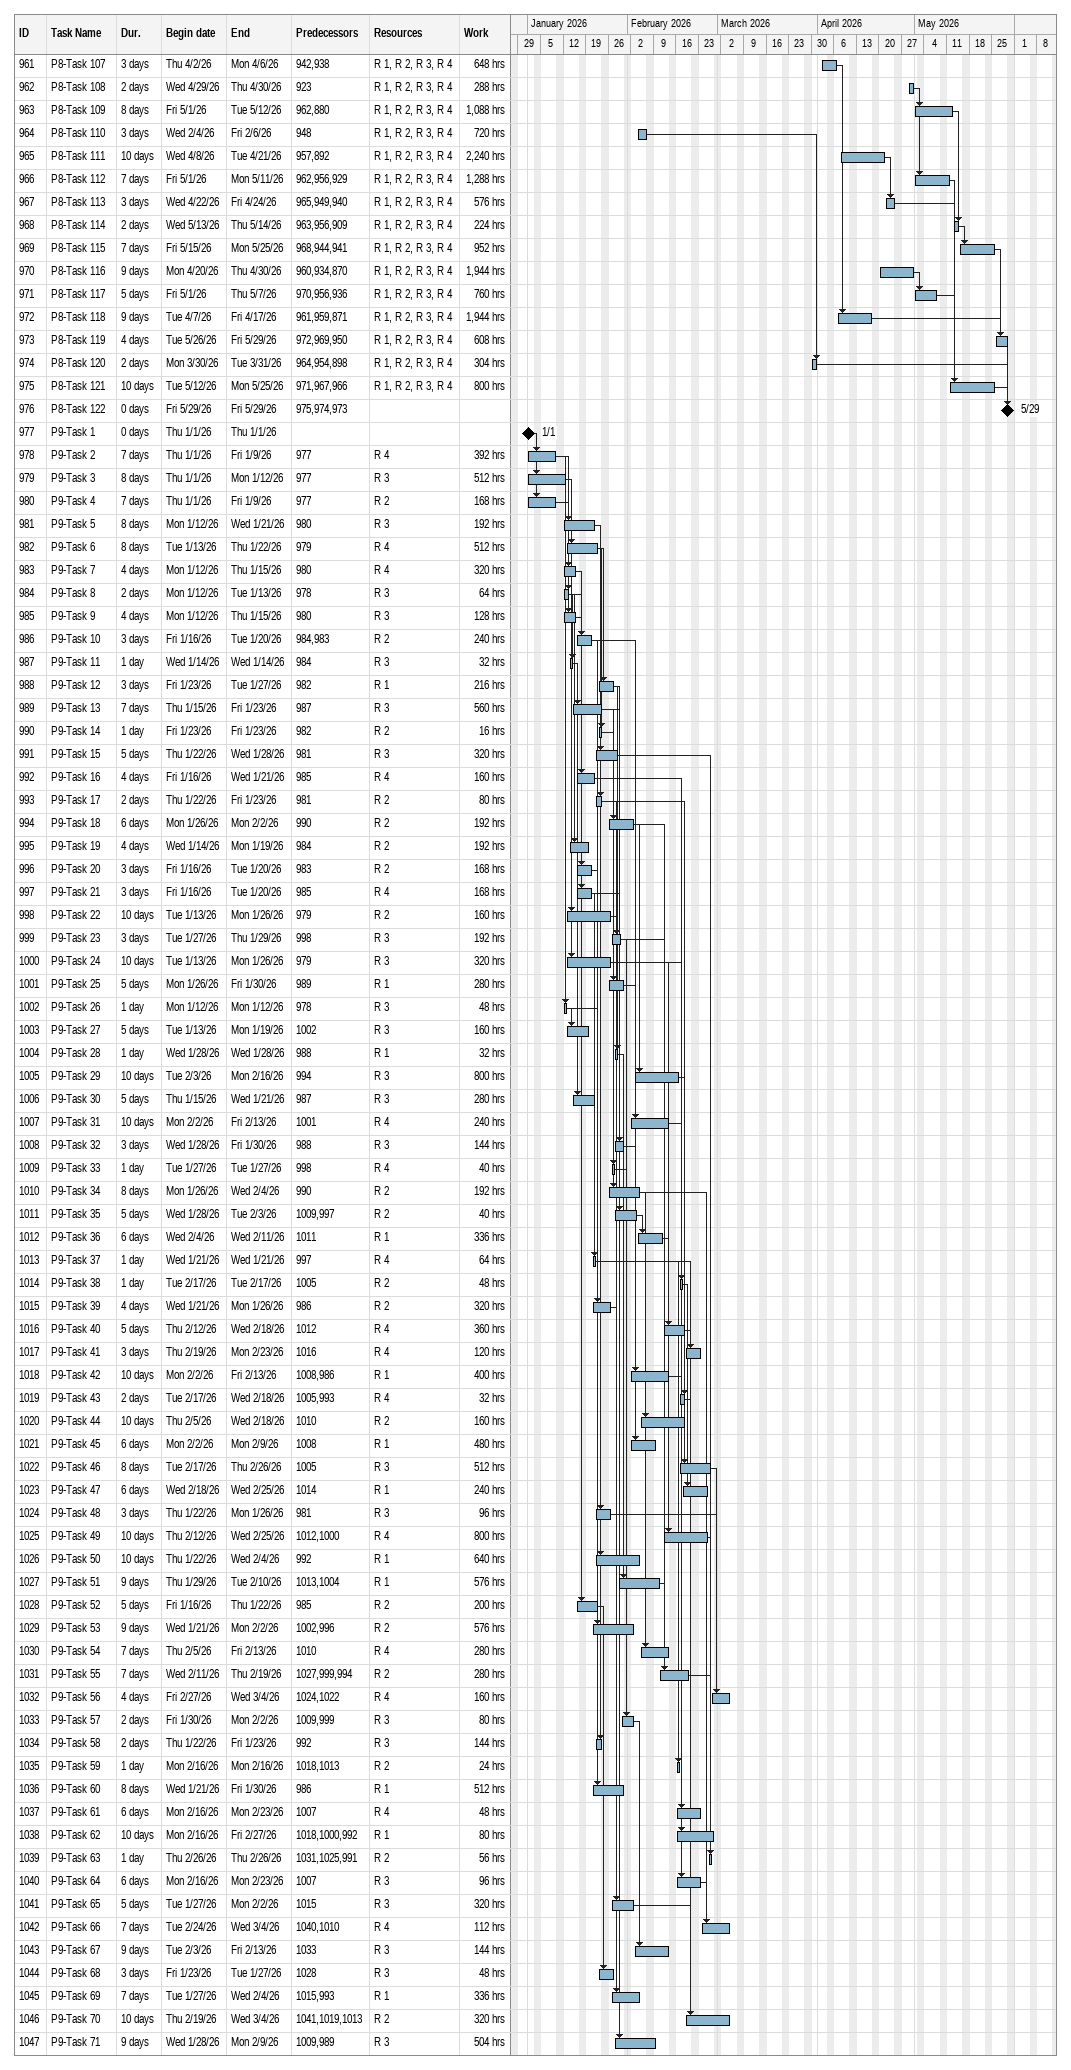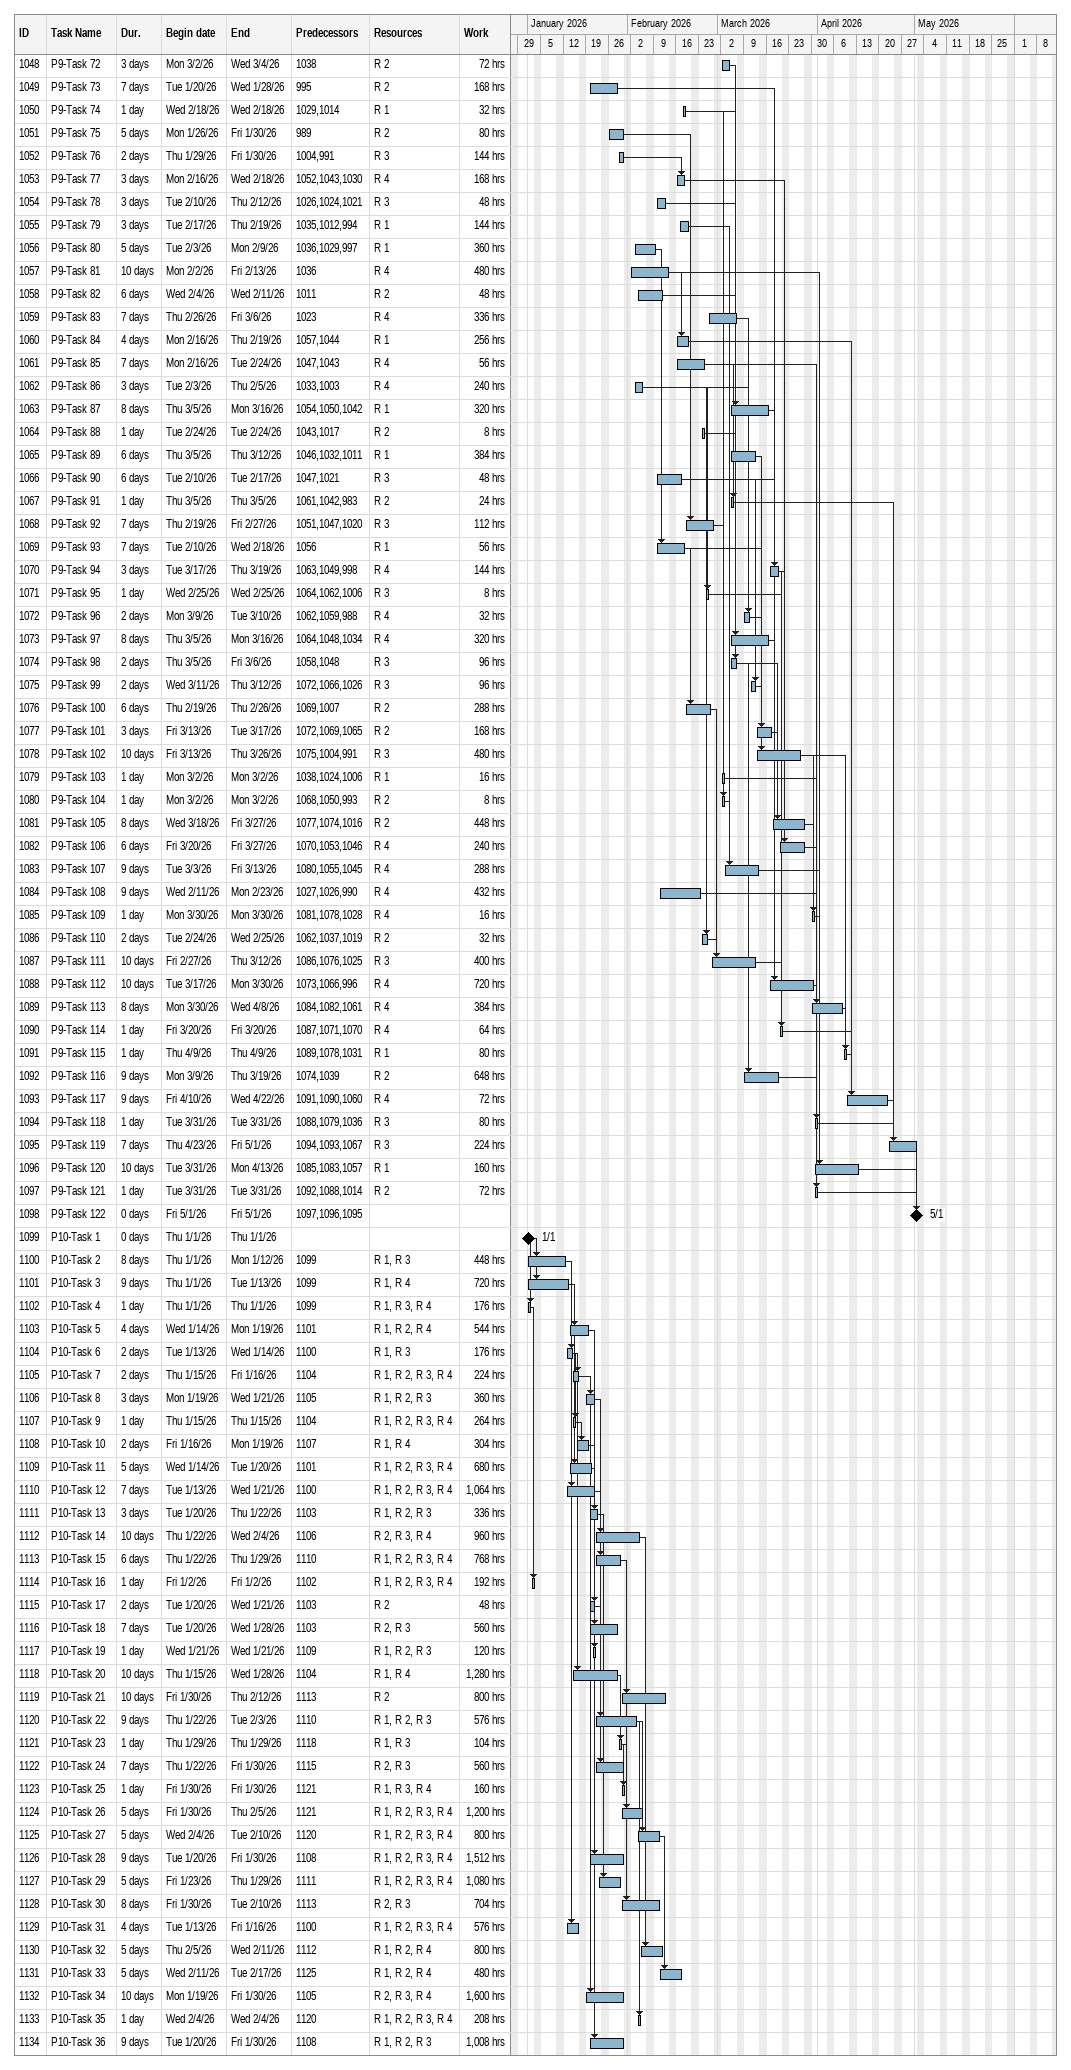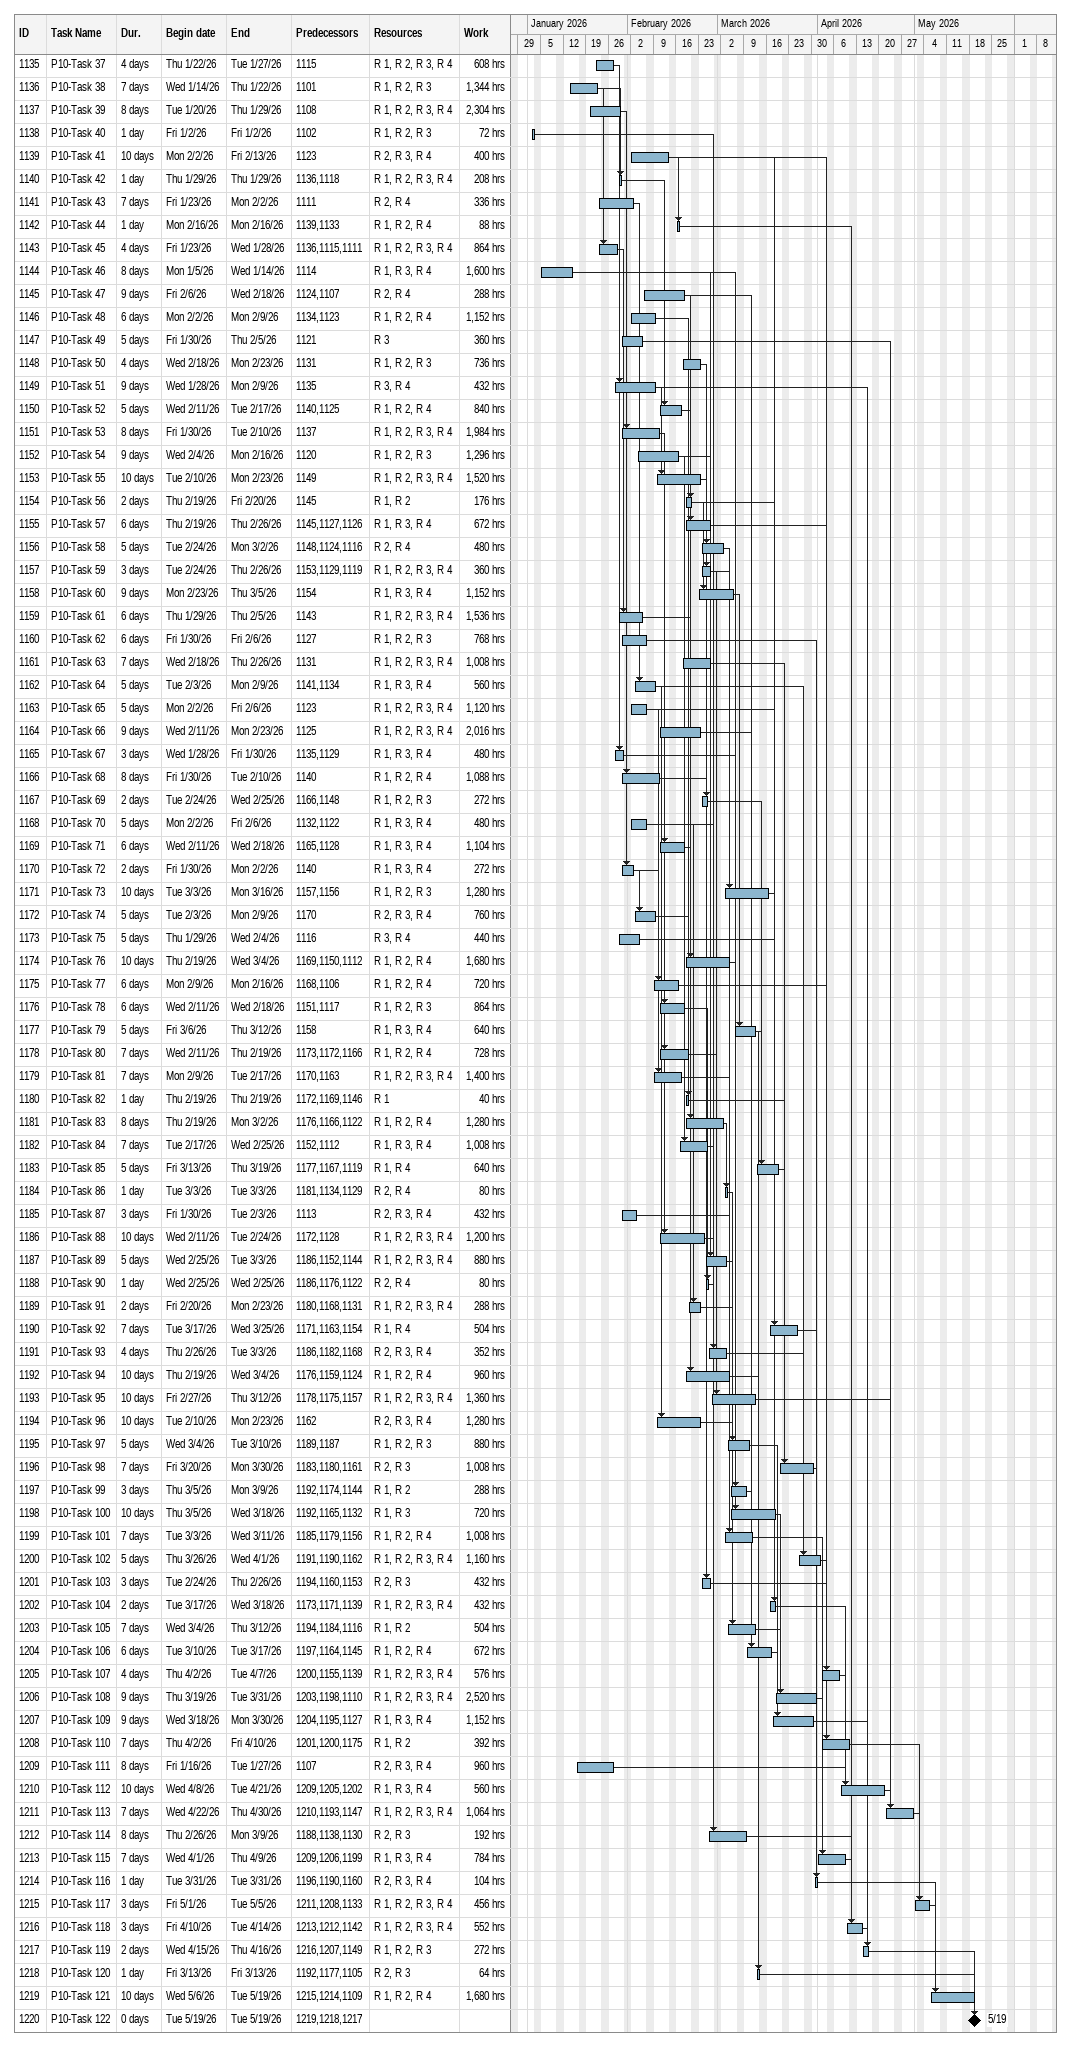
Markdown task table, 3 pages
| ID | Task | Duration | Start | Finish | Predecessors | Resources | Work (h) |
|---|---|---|---|---|---|---|---|
| 961 | P8-Task 107 | 3d | 2026-04-02 | 2026-04-06 | 942, 938 | R 1, R 2, R 3, R 4 | 648 |
| 962 | P8-Task 108 | 2d | 2026-04-29 | 2026-04-30 | 923 | R 1, R 2, R 3, R 4 | 288 |
| 963 | P8-Task 109 | 8d | 2026-05-01 | 2026-05-12 | 962, 880 | R 1, R 2, R 3, R 4 | 1088 |
| 964 | P8-Task 110 | 3d | 2026-02-04 | 2026-02-06 | 948 | R 1, R 2, R 3, R 4 | 720 |
| 965 | P8-Task 111 | 10d | 2026-04-08 | 2026-04-21 | 957, 892 | R 1, R 2, R 3, R 4 | 2240 |
| 966 | P8-Task 112 | 7d | 2026-05-01 | 2026-05-11 | 962, 956, 929 | R 1, R 2, R 3, R 4 | 1288 |
| 967 | P8-Task 113 | 3d | 2026-04-22 | 2026-04-24 | 965, 949, 940 | R 1, R 2, R 3, R 4 | 576 |
| 968 | P8-Task 114 | 2d | 2026-05-13 | 2026-05-14 | 963, 956, 909 | R 1, R 2, R 3, R 4 | 224 |
| 969 | P8-Task 115 | 7d | 2026-05-15 | 2026-05-25 | 968, 944, 941 | R 1, R 2, R 3, R 4 | 952 |
| 970 | P8-Task 116 | 9d | 2026-04-20 | 2026-04-30 | 960, 934, 870 | R 1, R 2, R 3, R 4 | 1944 |
| 971 | P8-Task 117 | 5d | 2026-05-01 | 2026-05-07 | 970, 956, 936 | R 1, R 2, R 3, R 4 | 760 |
| 972 | P8-Task 118 | 9d | 2026-04-07 | 2026-04-17 | 961, 959, 871 | R 1, R 2, R 3, R 4 | 1944 |
| 973 | P8-Task 119 | 4d | 2026-05-26 | 2026-05-29 | 972, 969, 950 | R 1, R 2, R 3, R 4 | 608 |
| 974 | P8-Task 120 | 2d | 2026-03-30 | 2026-03-31 | 964, 954, 898 | R 1, R 2, R 3, R 4 | 304 |
| 975 | P8-Task 121 | 10d | 2026-05-12 | 2026-05-25 | 971, 967, 966 | R 1, R 2, R 3, R 4 | 800 |
| 976 | P8-Task 122 | 0d | 2026-05-29 | 2026-05-29 | 975, 974, 973 |  |  |
| 977 | P9-Task 1 | 0d | 2026-01-01 | 2026-01-01 |  |  |  |
| 978 | P9-Task 2 | 7d | 2026-01-01 | 2026-01-09 | 977 | R 4 | 392 |
| 979 | P9-Task 3 | 8d | 2026-01-01 | 2026-01-12 | 977 | R 3 | 512 |
| 980 | P9-Task 4 | 7d | 2026-01-01 | 2026-01-09 | 977 | R 2 | 168 |
| 981 | P9-Task 5 | 8d | 2026-01-12 | 2026-01-21 | 980 | R 3 | 192 |
| 982 | P9-Task 6 | 8d | 2026-01-13 | 2026-01-22 | 979 | R 4 | 512 |
| 983 | P9-Task 7 | 4d | 2026-01-12 | 2026-01-15 | 980 | R 4 | 320 |
| 984 | P9-Task 8 | 2d | 2026-01-12 | 2026-01-13 | 978 | R 3 | 64 |
| 985 | P9-Task 9 | 4d | 2026-01-12 | 2026-01-15 | 980 | R 3 | 128 |
| 986 | P9-Task 10 | 3d | 2026-01-16 | 2026-01-20 | 984, 983 | R 2 | 240 |
| 987 | P9-Task 11 | 1d | 2026-01-14 | 2026-01-14 | 984 | R 3 | 32 |
| 988 | P9-Task 12 | 3d | 2026-01-23 | 2026-01-27 | 982 | R 1 | 216 |
| 989 | P9-Task 13 | 7d | 2026-01-15 | 2026-01-23 | 987 | R 3 | 560 |
| 990 | P9-Task 14 | 1d | 2026-01-23 | 2026-01-23 | 982 | R 2 | 16 |
| 991 | P9-Task 15 | 5d | 2026-01-22 | 2026-01-28 | 981 | R 3 | 320 |
| 992 | P9-Task 16 | 4d | 2026-01-16 | 2026-01-21 | 985 | R 4 | 160 |
| 993 | P9-Task 17 | 2d | 2026-01-22 | 2026-01-23 | 981 | R 2 | 80 |
| 994 | P9-Task 18 | 6d | 2026-01-26 | 2026-02-02 | 990 | R 2 | 192 |
| 995 | P9-Task 19 | 4d | 2026-01-14 | 2026-01-19 | 984 | R 2 | 192 |
| 996 | P9-Task 20 | 3d | 2026-01-16 | 2026-01-20 | 983 | R 2 | 168 |
| 997 | P9-Task 21 | 3d | 2026-01-16 | 2026-01-20 | 985 | R 4 | 168 |
| 998 | P9-Task 22 | 10d | 2026-01-13 | 2026-01-26 | 979 | R 2 | 160 |
| 999 | P9-Task 23 | 3d | 2026-01-27 | 2026-01-29 | 998 | R 3 | 192 |
| 1000 | P9-Task 24 | 10d | 2026-01-13 | 2026-01-26 | 979 | R 3 | 320 |
| 1001 | P9-Task 25 | 5d | 2026-01-26 | 2026-01-30 | 989 | R 1 | 280 |
| 1002 | P9-Task 26 | 1d | 2026-01-12 | 2026-01-12 | 978 | R 3 | 48 |
| 1003 | P9-Task 27 | 5d | 2026-01-13 | 2026-01-19 | 1002 | R 3 | 160 |
| 1004 | P9-Task 28 | 1d | 2026-01-28 | 2026-01-28 | 988 | R 1 | 32 |
| 1005 | P9-Task 29 | 10d | 2026-02-03 | 2026-02-16 | 994 | R 3 | 800 |
| 1006 | P9-Task 30 | 5d | 2026-01-15 | 2026-01-21 | 987 | R 3 | 280 |
| 1007 | P9-Task 31 | 10d | 2026-02-02 | 2026-02-13 | 1001 | R 4 | 240 |
| 1008 | P9-Task 32 | 3d | 2026-01-28 | 2026-01-30 | 988 | R 3 | 144 |
| 1009 | P9-Task 33 | 1d | 2026-01-27 | 2026-01-27 | 998 | R 4 | 40 |
| 1010 | P9-Task 34 | 8d | 2026-01-26 | 2026-02-04 | 990 | R 2 | 192 |
| 1011 | P9-Task 35 | 5d | 2026-01-28 | 2026-02-03 | 1009, 997 | R 2 | 40 |
| 1012 | P9-Task 36 | 6d | 2026-02-04 | 2026-02-11 | 1011 | R 1 | 336 |
| 1013 | P9-Task 37 | 1d | 2026-01-21 | 2026-01-21 | 997 | R 4 | 64 |
| 1014 | P9-Task 38 | 1d | 2026-02-17 | 2026-02-17 | 1005 | R 2 | 48 |
| 1015 | P9-Task 39 | 4d | 2026-01-21 | 2026-01-26 | 986 | R 2 | 320 |
| 1016 | P9-Task 40 | 5d | 2026-02-12 | 2026-02-18 | 1012 | R 4 | 360 |
| 1017 | P9-Task 41 | 3d | 2026-02-19 | 2026-02-23 | 1016 | R 4 | 120 |
| 1018 | P9-Task 42 | 10d | 2026-02-02 | 2026-02-13 | 1008, 986 | R 1 | 400 |
| 1019 | P9-Task 43 | 2d | 2026-02-17 | 2026-02-18 | 1005, 993 | R 4 | 32 |
| 1020 | P9-Task 44 | 10d | 2026-02-05 | 2026-02-18 | 1010 | R 2 | 160 |
| 1021 | P9-Task 45 | 6d | 2026-02-02 | 2026-02-09 | 1008 | R 1 | 480 |
| 1022 | P9-Task 46 | 8d | 2026-02-17 | 2026-02-26 | 1005 | R 3 | 512 |
| 1023 | P9-Task 47 | 6d | 2026-02-18 | 2026-02-25 | 1014 | R 1 | 240 |
| 1024 | P9-Task 48 | 3d | 2026-01-22 | 2026-01-26 | 981 | R 3 | 96 |
| 1025 | P9-Task 49 | 10d | 2026-02-12 | 2026-02-25 | 1012, 1000 | R 4 | 800 |
| 1026 | P9-Task 50 | 10d | 2026-01-22 | 2026-02-04 | 992 | R 1 | 640 |
| 1027 | P9-Task 51 | 9d | 2026-01-29 | 2026-02-10 | 1013, 1004 | R 1 | 576 |
| 1028 | P9-Task 52 | 5d | 2026-01-16 | 2026-01-22 | 985 | R 2 | 200 |
| 1029 | P9-Task 53 | 9d | 2026-01-21 | 2026-02-02 | 1002, 996 | R 2 | 576 |
| 1030 | P9-Task 54 | 7d | 2026-02-05 | 2026-02-13 | 1010 | R 4 | 280 |
| 1031 | P9-Task 55 | 7d | 2026-02-11 | 2026-02-19 | 1027, 999, 994 | R 2 | 280 |
| 1032 | P9-Task 56 | 4d | 2026-02-27 | 2026-03-04 | 1024, 1022 | R 4 | 160 |
| 1033 | P9-Task 57 | 2d | 2026-01-30 | 2026-02-02 | 1009, 999 | R 3 | 80 |
| 1034 | P9-Task 58 | 2d | 2026-01-22 | 2026-01-23 | 992 | R 3 | 144 |
| 1035 | P9-Task 59 | 1d | 2026-02-16 | 2026-02-16 | 1018, 1013 | R 2 | 24 |
| 1036 | P9-Task 60 | 8d | 2026-01-21 | 2026-01-30 | 986 | R 1 | 512 |
| 1037 | P9-Task 61 | 6d | 2026-02-16 | 2026-02-23 | 1007 | R 4 | 48 |
| 1038 | P9-Task 62 | 10d | 2026-02-16 | 2026-02-27 | 1018, 1000, 992 | R 1 | 80 |
| 1039 | P9-Task 63 | 1d | 2026-02-26 | 2026-02-26 | 1031, 1025, 991 | R 2 | 56 |
| 1040 | P9-Task 64 | 6d | 2026-02-16 | 2026-02-23 | 1007 | R 3 | 96 |
| 1041 | P9-Task 65 | 5d | 2026-01-27 | 2026-02-02 | 1015 | R 3 | 320 |
| 1042 | P9-Task 66 | 7d | 2026-02-24 | 2026-03-04 | 1040, 1010 | R 4 | 112 |
| 1043 | P9-Task 67 | 9d | 2026-02-03 | 2026-02-13 | 1033 | R 3 | 144 |
| 1044 | P9-Task 68 | 3d | 2026-01-23 | 2026-01-27 | 1028 | R 3 | 48 |
| 1045 | P9-Task 69 | 7d | 2026-01-27 | 2026-02-04 | 1015, 993 | R 1 | 336 |
| 1046 | P9-Task 70 | 10d | 2026-02-19 | 2026-03-04 | 1041, 1019, 1013 | R 2 | 320 |
| 1047 | P9-Task 71 | 9d | 2026-01-28 | 2026-02-09 | 1009, 989 | R 3 | 504 |
| 1048 | P9-Task 72 | 3d | 2026-03-02 | 2026-03-04 | 1038 | R 2 | 72 |
| 1049 | P9-Task 73 | 7d | 2026-01-20 | 2026-01-28 | 995 | R 2 | 168 |
| 1050 | P9-Task 74 | 1d | 2026-02-18 | 2026-02-18 | 1029, 1014 | R 1 | 32 |
| 1051 | P9-Task 75 | 5d | 2026-01-26 | 2026-01-30 | 989 | R 2 | 80 |
| 1052 | P9-Task 76 | 2d | 2026-01-29 | 2026-01-30 | 1004, 991 | R 3 | 144 |
| 1053 | P9-Task 77 | 3d | 2026-02-16 | 2026-02-18 | 1052, 1043, 1030 | R 4 | 168 |
| 1054 | P9-Task 78 | 3d | 2026-02-10 | 2026-02-12 | 1026, 1024, 1021 | R 3 | 48 |
| 1055 | P9-Task 79 | 3d | 2026-02-17 | 2026-02-19 | 1035, 1012, 994 | R 1 | 144 |
| 1056 | P9-Task 80 | 5d | 2026-02-03 | 2026-02-09 | 1036, 1029, 997 | R 1 | 360 |
| 1057 | P9-Task 81 | 10d | 2026-02-02 | 2026-02-13 | 1036 | R 4 | 480 |
| 1058 | P9-Task 82 | 6d | 2026-02-04 | 2026-02-11 | 1011 | R 2 | 48 |
| 1059 | P9-Task 83 | 7d | 2026-02-26 | 2026-03-06 | 1023 | R 4 | 336 |
| 1060 | P9-Task 84 | 4d | 2026-02-16 | 2026-02-19 | 1057, 1044 | R 1 | 256 |
| 1061 | P9-Task 85 | 7d | 2026-02-16 | 2026-02-24 | 1047, 1043 | R 4 | 56 |
| 1062 | P9-Task 86 | 3d | 2026-02-03 | 2026-02-05 | 1033, 1003 | R 4 | 240 |
| 1063 | P9-Task 87 | 8d | 2026-03-05 | 2026-03-16 | 1054, 1050, 1042 | R 1 | 320 |
| 1064 | P9-Task 88 | 1d | 2026-02-24 | 2026-02-24 | 1043, 1017 | R 2 | 8 |
| 1065 | P9-Task 89 | 6d | 2026-03-05 | 2026-03-12 | 1046, 1032, 1011 | R 1 | 384 |
| 1066 | P9-Task 90 | 6d | 2026-02-10 | 2026-02-17 | 1047, 1021 | R 3 | 48 |
| 1067 | P9-Task 91 | 1d | 2026-03-05 | 2026-03-05 | 1061, 1042, 983 | R 2 | 24 |
| 1068 | P9-Task 92 | 7d | 2026-02-19 | 2026-02-27 | 1051, 1047, 1020 | R 3 | 112 |
| 1069 | P9-Task 93 | 7d | 2026-02-10 | 2026-02-18 | 1056 | R 1 | 56 |
| 1070 | P9-Task 94 | 3d | 2026-03-17 | 2026-03-19 | 1063, 1049, 998 | R 4 | 144 |
| 1071 | P9-Task 95 | 1d | 2026-02-25 | 2026-02-25 | 1064, 1062, 1006 | R 3 | 8 |
| 1072 | P9-Task 96 | 2d | 2026-03-09 | 2026-03-10 | 1062, 1059, 988 | R 4 | 32 |
| 1073 | P9-Task 97 | 8d | 2026-03-05 | 2026-03-16 | 1064, 1048, 1034 | R 4 | 320 |
| 1074 | P9-Task 98 | 2d | 2026-03-05 | 2026-03-06 | 1058, 1048 | R 3 | 96 |
| 1075 | P9-Task 99 | 2d | 2026-03-11 | 2026-03-12 | 1072, 1066, 1026 | R 3 | 96 |
| 1076 | P9-Task 100 | 6d | 2026-02-19 | 2026-02-26 | 1069, 1007 | R 2 | 288 |
| 1077 | P9-Task 101 | 3d | 2026-03-13 | 2026-03-17 | 1072, 1069, 1065 | R 2 | 168 |
| 1078 | P9-Task 102 | 10d | 2026-03-13 | 2026-03-26 | 1075, 1004, 991 | R 3 | 480 |
| 1079 | P9-Task 103 | 1d | 2026-03-02 | 2026-03-02 | 1038, 1024, 1006 | R 1 | 16 |
| 1080 | P9-Task 104 | 1d | 2026-03-02 | 2026-03-02 | 1068, 1050, 993 | R 2 | 8 |
| 1081 | P9-Task 105 | 8d | 2026-03-18 | 2026-03-27 | 1077, 1074, 1016 | R 2 | 448 |
| 1082 | P9-Task 106 | 6d | 2026-03-20 | 2026-03-27 | 1070, 1053, 1046 | R 4 | 240 |
| 1083 | P9-Task 107 | 9d | 2026-03-03 | 2026-03-13 | 1080, 1055, 1045 | R 4 | 288 |
| 1084 | P9-Task 108 | 9d | 2026-02-11 | 2026-02-23 | 1027, 1026, 990 | R 4 | 432 |
| 1085 | P9-Task 109 | 1d | 2026-03-30 | 2026-03-30 | 1081, 1078, 1028 | R 4 | 16 |
| 1086 | P9-Task 110 | 2d | 2026-02-24 | 2026-02-25 | 1062, 1037, 1019 | R 2 | 32 |
| 1087 | P9-Task 111 | 10d | 2026-02-27 | 2026-03-12 | 1086, 1076, 1025 | R 3 | 400 |
| 1088 | P9-Task 112 | 10d | 2026-03-17 | 2026-03-30 | 1073, 1066, 996 | R 4 | 720 |
| 1089 | P9-Task 113 | 8d | 2026-03-30 | 2026-04-08 | 1084, 1082, 1061 | R 4 | 384 |
| 1090 | P9-Task 114 | 1d | 2026-03-20 | 2026-03-20 | 1087, 1071, 1070 | R 4 | 64 |
| 1091 | P9-Task 115 | 1d | 2026-04-09 | 2026-04-09 | 1089, 1078, 1031 | R 1 | 80 |
| 1092 | P9-Task 116 | 9d | 2026-03-09 | 2026-03-19 | 1074, 1039 | R 2 | 648 |
| 1093 | P9-Task 117 | 9d | 2026-04-10 | 2026-04-22 | 1091, 1090, 1060 | R 4 | 72 |
| 1094 | P9-Task 118 | 1d | 2026-03-31 | 2026-03-31 | 1088, 1079, 1036 | R 3 | 80 |
| 1095 | P9-Task 119 | 7d | 2026-04-23 | 2026-05-01 | 1094, 1093, 1067 | R 3 | 224 |
| 1096 | P9-Task 120 | 10d | 2026-03-31 | 2026-04-13 | 1085, 1083, 1057 | R 1 | 160 |
| 1097 | P9-Task 121 | 1d | 2026-03-31 | 2026-03-31 | 1092, 1088, 1014 | R 2 | 72 |
| 1098 | P9-Task 122 | 0d | 2026-05-01 | 2026-05-01 | 1097, 1096, 1095 |  |  |
| 1099 | P10-Task 1 | 0d | 2026-01-01 | 2026-01-01 |  |  |  |
| 1100 | P10-Task 2 | 8d | 2026-01-01 | 2026-01-12 | 1099 | R 1, R 3 | 448 |
| 1101 | P10-Task 3 | 9d | 2026-01-01 | 2026-01-13 | 1099 | R 1, R 4 | 720 |
| 1102 | P10-Task 4 | 1d | 2026-01-01 | 2026-01-01 | 1099 | R 1, R 3, R 4 | 176 |
| 1103 | P10-Task 5 | 4d | 2026-01-14 | 2026-01-19 | 1101 | R 1, R 2, R 4 | 544 |
| 1104 | P10-Task 6 | 2d | 2026-01-13 | 2026-01-14 | 1100 | R 1, R 3 | 176 |
| 1105 | P10-Task 7 | 2d | 2026-01-15 | 2026-01-16 | 1104 | R 1, R 2, R 3, R 4 | 224 |
| 1106 | P10-Task 8 | 3d | 2026-01-19 | 2026-01-21 | 1105 | R 1, R 2, R 3 | 360 |
| 1107 | P10-Task 9 | 1d | 2026-01-15 | 2026-01-15 | 1104 | R 1, R 2, R 3, R 4 | 264 |
| 1108 | P10-Task 10 | 2d | 2026-01-16 | 2026-01-19 | 1107 | R 1, R 4 | 304 |
| 1109 | P10-Task 11 | 5d | 2026-01-14 | 2026-01-20 | 1101 | R 1, R 2, R 3, R 4 | 680 |
| 1110 | P10-Task 12 | 7d | 2026-01-13 | 2026-01-21 | 1100 | R 1, R 2, R 3, R 4 | 1064 |
| 1111 | P10-Task 13 | 3d | 2026-01-20 | 2026-01-22 | 1103 | R 1, R 2, R 3 | 336 |
| 1112 | P10-Task 14 | 10d | 2026-01-22 | 2026-02-04 | 1106 | R 2, R 3, R 4 | 960 |
| 1113 | P10-Task 15 | 6d | 2026-01-22 | 2026-01-29 | 1110 | R 1, R 2, R 3, R 4 | 768 |
| 1114 | P10-Task 16 | 1d | 2026-01-02 | 2026-01-02 | 1102 | R 1, R 2, R 3, R 4 | 192 |
| 1115 | P10-Task 17 | 2d | 2026-01-20 | 2026-01-21 | 1103 | R 2 | 48 |
| 1116 | P10-Task 18 | 7d | 2026-01-20 | 2026-01-28 | 1103 | R 2, R 3 | 560 |
| 1117 | P10-Task 19 | 1d | 2026-01-21 | 2026-01-21 | 1109 | R 1, R 2, R 3 | 120 |
| 1118 | P10-Task 20 | 10d | 2026-01-15 | 2026-01-28 | 1104 | R 1, R 4 | 1280 |
| 1119 | P10-Task 21 | 10d | 2026-01-30 | 2026-02-12 | 1113 | R 2 | 800 |
| 1120 | P10-Task 22 | 9d | 2026-01-22 | 2026-02-03 | 1110 | R 1, R 2, R 3 | 576 |
| 1121 | P10-Task 23 | 1d | 2026-01-29 | 2026-01-29 | 1118 | R 1, R 3 | 104 |
| 1122 | P10-Task 24 | 7d | 2026-01-22 | 2026-01-30 | 1115 | R 2, R 3 | 560 |
| 1123 | P10-Task 25 | 1d | 2026-01-30 | 2026-01-30 | 1121 | R 1, R 3, R 4 | 160 |
| 1124 | P10-Task 26 | 5d | 2026-01-30 | 2026-02-05 | 1121 | R 1, R 2, R 3, R 4 | 1200 |
| 1125 | P10-Task 27 | 5d | 2026-02-04 | 2026-02-10 | 1120 | R 1, R 2, R 3, R 4 | 800 |
| 1126 | P10-Task 28 | 9d | 2026-01-20 | 2026-01-30 | 1108 | R 1, R 2, R 3, R 4 | 1512 |
| 1127 | P10-Task 29 | 5d | 2026-01-23 | 2026-01-29 | 1111 | R 1, R 2, R 3, R 4 | 1080 |
| 1128 | P10-Task 30 | 8d | 2026-01-30 | 2026-02-10 | 1113 | R 2, R 3 | 704 |
| 1129 | P10-Task 31 | 4d | 2026-01-13 | 2026-01-16 | 1100 | R 1, R 2, R 3, R 4 | 576 |
| 1130 | P10-Task 32 | 5d | 2026-02-05 | 2026-02-11 | 1112 | R 1, R 2, R 4 | 800 |
| 1131 | P10-Task 33 | 5d | 2026-02-11 | 2026-02-17 | 1125 | R 1, R 2, R 4 | 480 |
| 1132 | P10-Task 34 | 10d | 2026-01-19 | 2026-01-30 | 1105 | R 2, R 3, R 4 | 1600 |
| 1133 | P10-Task 35 | 1d | 2026-02-04 | 2026-02-04 | 1120 | R 1, R 2, R 3, R 4 | 208 |
| 1134 | P10-Task 36 | 9d | 2026-01-20 | 2026-01-30 | 1108 | R 1, R 2, R 3 | 1008 |
| 1135 | P10-Task 37 | 4d | 2026-01-22 | 2026-01-27 | 1115 | R 1, R 2, R 3, R 4 | 608 |
| 1136 | P10-Task 38 | 7d | 2026-01-14 | 2026-01-22 | 1101 | R 1, R 2, R 3 | 1344 |
| 1137 | P10-Task 39 | 8d | 2026-01-20 | 2026-01-29 | 1108 | R 1, R 2, R 3, R 4 | 2304 |
| 1138 | P10-Task 40 | 1d | 2026-01-02 | 2026-01-02 | 1102 | R 1, R 2, R 3 | 72 |
| 1139 | P10-Task 41 | 10d | 2026-02-02 | 2026-02-13 | 1123 | R 2, R 3, R 4 | 400 |
| 1140 | P10-Task 42 | 1d | 2026-01-29 | 2026-01-29 | 1136, 1118 | R 1, R 2, R 3, R 4 | 208 |
| 1141 | P10-Task 43 | 7d | 2026-01-23 | 2026-02-02 | 1111 | R 2, R 4 | 336 |
| 1142 | P10-Task 44 | 1d | 2026-02-16 | 2026-02-16 | 1139, 1133 | R 1, R 2, R 4 | 88 |
| 1143 | P10-Task 45 | 4d | 2026-01-23 | 2026-01-28 | 1136, 1115, 1111 | R 1, R 2, R 3, R 4 | 864 |
| 1144 | P10-Task 46 | 8d | 2026-01-05 | 2026-01-14 | 1114 | R 1, R 3, R 4 | 1600 |
| 1145 | P10-Task 47 | 9d | 2026-02-06 | 2026-02-18 | 1124, 1107 | R 2, R 4 | 288 |
| 1146 | P10-Task 48 | 6d | 2026-02-02 | 2026-02-09 | 1134, 1123 | R 1, R 2, R 4 | 1152 |
| 1147 | P10-Task 49 | 5d | 2026-01-30 | 2026-02-05 | 1121 | R 3 | 360 |
| 1148 | P10-Task 50 | 4d | 2026-02-18 | 2026-02-23 | 1131 | R 1, R 2, R 3 | 736 |
| 1149 | P10-Task 51 | 9d | 2026-01-28 | 2026-02-09 | 1135 | R 3, R 4 | 432 |
| 1150 | P10-Task 52 | 5d | 2026-02-11 | 2026-02-17 | 1140, 1125 | R 1, R 2, R 4 | 840 |
| 1151 | P10-Task 53 | 8d | 2026-01-30 | 2026-02-10 | 1137 | R 1, R 2, R 3, R 4 | 1984 |
| 1152 | P10-Task 54 | 9d | 2026-02-04 | 2026-02-16 | 1120 | R 1, R 2, R 3 | 1296 |
| 1153 | P10-Task 55 | 10d | 2026-02-10 | 2026-02-23 | 1149 | R 1, R 2, R 3, R 4 | 1520 |
| 1154 | P10-Task 56 | 2d | 2026-02-19 | 2026-02-20 | 1145 | R 1, R 2 | 176 |
| 1155 | P10-Task 57 | 6d | 2026-02-19 | 2026-02-26 | 1145, 1127, 1126 | R 1, R 3, R 4 | 672 |
| 1156 | P10-Task 58 | 5d | 2026-02-24 | 2026-03-02 | 1148, 1124, 1116 | R 2, R 4 | 480 |
| 1157 | P10-Task 59 | 3d | 2026-02-24 | 2026-02-26 | 1153, 1129, 1119 | R 1, R 2, R 3, R 4 | 360 |
| 1158 | P10-Task 60 | 9d | 2026-02-23 | 2026-03-05 | 1154 | R 1, R 3, R 4 | 1152 |
| 1159 | P10-Task 61 | 6d | 2026-01-29 | 2026-02-05 | 1143 | R 1, R 2, R 3, R 4 | 1536 |
| 1160 | P10-Task 62 | 6d | 2026-01-30 | 2026-02-06 | 1127 | R 1, R 2, R 3 | 768 |
| 1161 | P10-Task 63 | 7d | 2026-02-18 | 2026-02-26 | 1131 | R 1, R 2, R 3, R 4 | 1008 |
| 1162 | P10-Task 64 | 5d | 2026-02-03 | 2026-02-09 | 1141, 1134 | R 1, R 3, R 4 | 560 |
| 1163 | P10-Task 65 | 5d | 2026-02-02 | 2026-02-06 | 1123 | R 1, R 2, R 3, R 4 | 1120 |
| 1164 | P10-Task 66 | 9d | 2026-02-11 | 2026-02-23 | 1125 | R 1, R 2, R 3, R 4 | 2016 |
| 1165 | P10-Task 67 | 3d | 2026-01-28 | 2026-01-30 | 1135, 1129 | R 1, R 3, R 4 | 480 |
| 1166 | P10-Task 68 | 8d | 2026-01-30 | 2026-02-10 | 1140 | R 1, R 2, R 4 | 1088 |
| 1167 | P10-Task 69 | 2d | 2026-02-24 | 2026-02-25 | 1166, 1148 | R 1, R 2, R 3 | 272 |
| 1168 | P10-Task 70 | 5d | 2026-02-02 | 2026-02-06 | 1132, 1122 | R 1, R 3, R 4 | 480 |
| 1169 | P10-Task 71 | 6d | 2026-02-11 | 2026-02-18 | 1165, 1128 | R 1, R 3, R 4 | 1104 |
| 1170 | P10-Task 72 | 2d | 2026-01-30 | 2026-02-02 | 1140 | R 1, R 3, R 4 | 272 |
| 1171 | P10-Task 73 | 10d | 2026-03-03 | 2026-03-16 | 1157, 1156 | R 1, R 2, R 3 | 1280 |
| 1172 | P10-Task 74 | 5d | 2026-02-03 | 2026-02-09 | 1170 | R 2, R 3, R 4 | 760 |
| 1173 | P10-Task 75 | 5d | 2026-01-29 | 2026-02-04 | 1116 | R 3, R 4 | 440 |
| 1174 | P10-Task 76 | 10d | 2026-02-19 | 2026-03-04 | 1169, 1150, 1112 | R 1, R 2, R 4 | 1680 |
| 1175 | P10-Task 77 | 6d | 2026-02-09 | 2026-02-16 | 1168, 1106 | R 1, R 2, R 4 | 720 |
| 1176 | P10-Task 78 | 6d | 2026-02-11 | 2026-02-18 | 1151, 1117 | R 1, R 2, R 3 | 864 |
| 1177 | P10-Task 79 | 5d | 2026-03-06 | 2026-03-12 | 1158 | R 1, R 3, R 4 | 640 |
| 1178 | P10-Task 80 | 7d | 2026-02-11 | 2026-02-19 | 1173, 1172, 1166 | R 1, R 2, R 4 | 728 |
| 1179 | P10-Task 81 | 7d | 2026-02-09 | 2026-02-17 | 1170, 1163 | R 1, R 2, R 3, R 4 | 1400 |
| 1180 | P10-Task 82 | 1d | 2026-02-19 | 2026-02-19 | 1172, 1169, 1146 | R 1 | 40 |
| 1181 | P10-Task 83 | 8d | 2026-02-19 | 2026-03-02 | 1176, 1166, 1122 | R 1, R 2, R 4 | 1280 |
| 1182 | P10-Task 84 | 7d | 2026-02-17 | 2026-02-25 | 1152, 1112 | R 1, R 3, R 4 | 1008 |
| 1183 | P10-Task 85 | 5d | 2026-03-13 | 2026-03-19 | 1177, 1167, 1119 | R 1, R 4 | 640 |
| 1184 | P10-Task 86 | 1d | 2026-03-03 | 2026-03-03 | 1181, 1134, 1129 | R 2, R 4 | 80 |
| 1185 | P10-Task 87 | 3d | 2026-01-30 | 2026-02-03 | 1113 | R 2, R 3, R 4 | 432 |
| 1186 | P10-Task 88 | 10d | 2026-02-11 | 2026-02-24 | 1172, 1128 | R 1, R 2, R 3, R 4 | 1200 |
| 1187 | P10-Task 89 | 5d | 2026-02-25 | 2026-03-03 | 1186, 1152, 1144 | R 1, R 2, R 3, R 4 | 880 |
| 1188 | P10-Task 90 | 1d | 2026-02-25 | 2026-02-25 | 1186, 1176, 1122 | R 2, R 4 | 80 |
| 1189 | P10-Task 91 | 2d | 2026-02-20 | 2026-02-23 | 1180, 1168, 1131 | R 1, R 2, R 3, R 4 | 288 |
| 1190 | P10-Task 92 | 7d | 2026-03-17 | 2026-03-25 | 1171, 1163, 1154 | R 1, R 4 | 504 |
| 1191 | P10-Task 93 | 4d | 2026-02-26 | 2026-03-03 | 1186, 1182, 1168 | R 2, R 3, R 4 | 352 |
| 1192 | P10-Task 94 | 10d | 2026-02-19 | 2026-03-04 | 1176, 1159, 1124 | R 1, R 2, R 4 | 960 |
| 1193 | P10-Task 95 | 10d | 2026-02-27 | 2026-03-12 | 1178, 1175, 1157 | R 1, R 2, R 3, R 4 | 1360 |
| 1194 | P10-Task 96 | 10d | 2026-02-10 | 2026-02-23 | 1162 | R 2, R 3, R 4 | 1280 |
| 1195 | P10-Task 97 | 5d | 2026-03-04 | 2026-03-10 | 1189, 1187 | R 1, R 2, R 3 | 880 |
| 1196 | P10-Task 98 | 7d | 2026-03-20 | 2026-03-30 | 1183, 1180, 1161 | R 2, R 3 | 1008 |
| 1197 | P10-Task 99 | 3d | 2026-03-05 | 2026-03-09 | 1192, 1174, 1144 | R 1, R 2 | 288 |
| 1198 | P10-Task 100 | 10d | 2026-03-05 | 2026-03-18 | 1192, 1165, 1132 | R 1, R 3 | 720 |
| 1199 | P10-Task 101 | 7d | 2026-03-03 | 2026-03-11 | 1185, 1179, 1156 | R 1, R 2, R 4 | 1008 |
| 1200 | P10-Task 102 | 5d | 2026-03-26 | 2026-04-01 | 1191, 1190, 1162 | R 1, R 2, R 3, R 4 | 1160 |
| 1201 | P10-Task 103 | 3d | 2026-02-24 | 2026-02-26 | 1194, 1160, 1153 | R 2, R 3 | 432 |
| 1202 | P10-Task 104 | 2d | 2026-03-17 | 2026-03-18 | 1173, 1171, 1139 | R 1, R 2, R 3, R 4 | 432 |
| 1203 | P10-Task 105 | 7d | 2026-03-04 | 2026-03-12 | 1194, 1184, 1116 | R 1, R 2 | 504 |
| 1204 | P10-Task 106 | 6d | 2026-03-10 | 2026-03-17 | 1197, 1164, 1145 | R 1, R 2, R 4 | 672 |
| 1205 | P10-Task 107 | 4d | 2026-04-02 | 2026-04-07 | 1200, 1155, 1139 | R 1, R 2, R 3, R 4 | 576 |
| 1206 | P10-Task 108 | 9d | 2026-03-19 | 2026-03-31 | 1203, 1198, 1110 | R 1, R 2, R 3, R 4 | 2520 |
| 1207 | P10-Task 109 | 9d | 2026-03-18 | 2026-03-30 | 1204, 1195, 1127 | R 1, R 3, R 4 | 1152 |
| 1208 | P10-Task 110 | 7d | 2026-04-02 | 2026-04-10 | 1201, 1200, 1175 | R 1, R 2 | 392 |
| 1209 | P10-Task 111 | 8d | 2026-01-16 | 2026-01-27 | 1107 | R 2, R 3, R 4 | 960 |
| 1210 | P10-Task 112 | 10d | 2026-04-08 | 2026-04-21 | 1209, 1205, 1202 | R 1, R 3, R 4 | 560 |
| 1211 | P10-Task 113 | 7d | 2026-04-22 | 2026-04-30 | 1210, 1193, 1147 | R 1, R 2, R 3, R 4 | 1064 |
| 1212 | P10-Task 114 | 8d | 2026-02-26 | 2026-03-09 | 1188, 1138, 1130 | R 2, R 3 | 192 |
| 1213 | P10-Task 115 | 7d | 2026-04-01 | 2026-04-09 | 1209, 1206, 1199 | R 1, R 3, R 4 | 784 |
| 1214 | P10-Task 116 | 1d | 2026-03-31 | 2026-03-31 | 1196, 1190, 1160 | R 2, R 3, R 4 | 104 |
| 1215 | P10-Task 117 | 3d | 2026-05-01 | 2026-05-05 | 1211, 1208, 1133 | R 1, R 2, R 3, R 4 | 456 |
| 1216 | P10-Task 118 | 3d | 2026-04-10 | 2026-04-14 | 1213, 1212, 1142 | R 1, R 2, R 3, R 4 | 552 |
| 1217 | P10-Task 119 | 2d | 2026-04-15 | 2026-04-16 | 1216, 1207, 1149 | R 1, R 2, R 3 | 272 |
| 1218 | P10-Task 120 | 1d | 2026-03-13 | 2026-03-13 | 1192, 1177, 1105 | R 2, R 3 | 64 |
| 1219 | P10-Task 121 | 10d | 2026-05-06 | 2026-05-19 | 1215, 1214, 1109 | R 1, R 2, R 4 | 1680 |
| 1220 | P10-Task 122 | 0d | 2026-05-19 | 2026-05-19 | 1219, 1218, 1217 |  |  |
